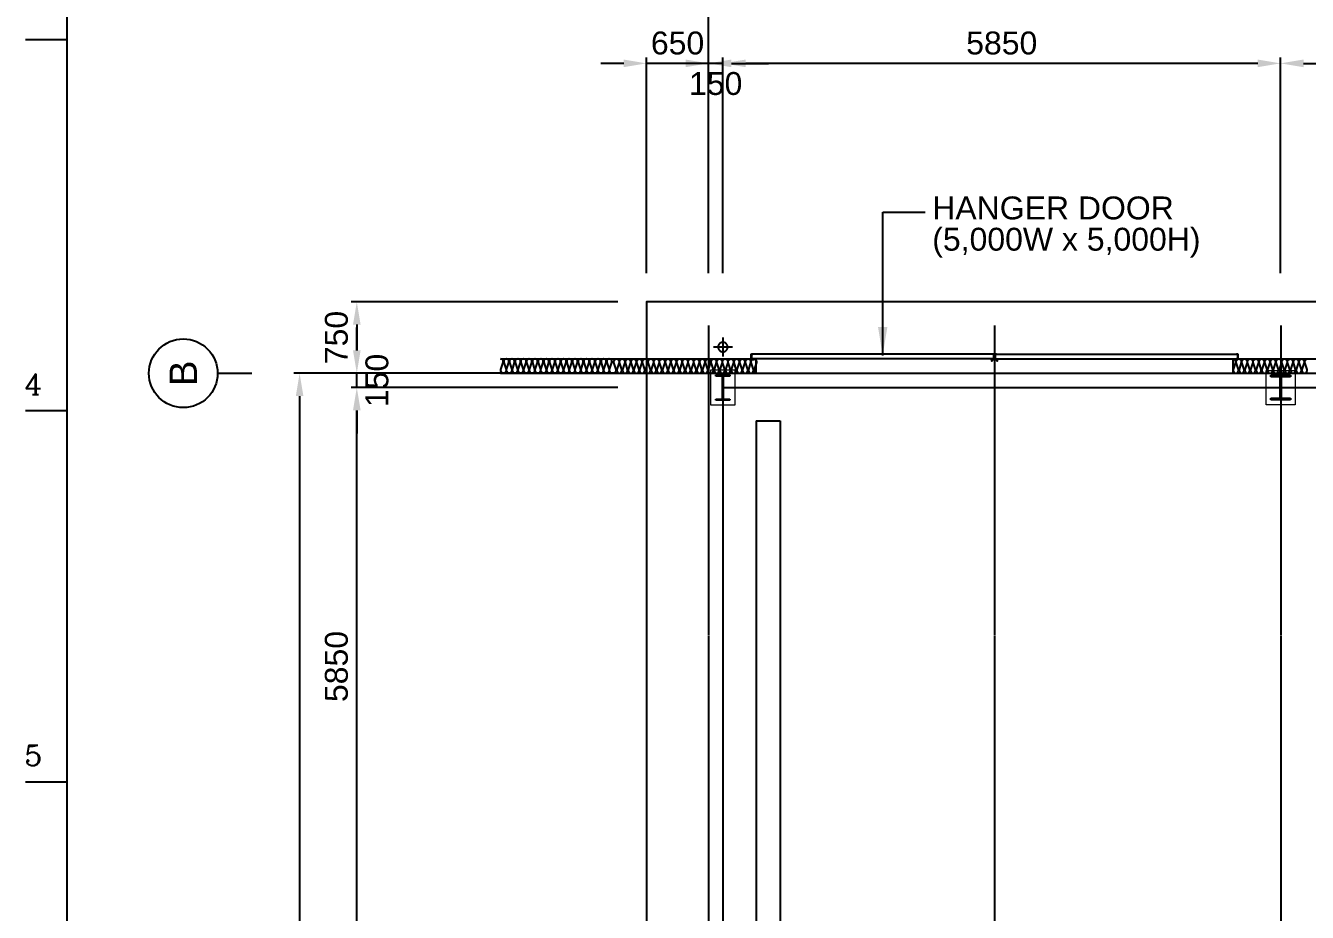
# Model space of a CAD drawing. Header units: millimetres. Extents: x 66027 to 360317, y -114806 to -64032.
# Drawn here: x 67088 to 80530, y -85920 to -76621 of the extents above; entities that cross this region are included whole.
import ezdxf
from ezdxf.enums import TextEntityAlignment as Align

# ---------------------------------------------------------------- set-up
doc = ezdxf.new("R2010")
doc.units = ezdxf.units.MM
doc.header["$LTSCALE"] = 140
doc.linetypes.add('CENTER', pattern=[2, 1.25, -0.25, 0.25, -0.25])
doc.linetypes.add('HID', pattern=[2.3, 1.5, -0.8])
doc.layers.get('Defpoints').update_dxf_attribs({"color": 175})
for name, color, linetype in [('1', 7, 'Continuous'), ('1CEN', 20, 'CENTER'), ('AA-FFXM-SANI', 4, 'Continuous'), ('AA-WAXM-ASMB', 7, 'Continuous'), ('C_CEN', 1, 'CENTER'), ('C_CONC', 3, 'Continuous'), ('C_STEEL', 2, 'Continuous'), ('C_TEXT_01', 2, 'Continuous'), ('DIM', 1, 'Continuous'), ('DIM-SCALE', 7, 'Continuous'), ('HAT', 8, 'Continuous'), ('TAN-TIT', 30, 'Continuous'), ('TEXT', 3, 'Continuous'), ('Xref_Gypsum_ELEV2$0$AA-ELEV-PCN02', 2, 'Continuous'), ('Xref_PLAN_COALSHED_1F$0$AA-DWXM-DOOR', 7, 'Continuous')]:
    doc.layers.add(name, color=color, linetype=linetype)
doc.layers.add('Base Plate', color=2, linetype='Continuous', lineweight=0)
doc.styles.add('Arial', font='arial.ttf')
doc.styles.add('COM', font='COMPLEX', dxfattribs={"height": 5})
doc.styles.add('돋움', font='')
doc.styles.get('돋움').set_extended_font_data('Dotum')
doc.dimstyles.new('일반도면_0050', dxfattribs={"dimtxt": 200, "dimasz": 200, "dimexe": 50, "dimexo": 250, "dimgap": 75, "dimtad": 1, "dimdec": 0, "dimzin": 0, "dimdsep": 46, "dimtxsty": 'Arial', "dimcen": -250, "dimclrd": 7, "dimclre": 7, "dimclrt": 2, "dimadec": 0, "dimazin": 0, "dimtfac": 1, "dimtdec": 0, "dimtix": 1, "dimtmove": 2, "dimatfit": 3, "dimfxl": 1, "dimtolj": 1, "dimtzin": 0, "dimarcsym": 0})
doc.dimstyles.new('일반도면_0080', dxfattribs={"dimtxt": 240, "dimasz": 200, "dimexe": 80, "dimexo": 240, "dimgap": 80, "dimtad": 1, "dimdec": 0, "dimzin": 0, "dimdsep": 46, "dimtxsty": '돋움', "dimcen": -400, "dimclrd": 7, "dimclre": 7, "dimclrt": 2, "dimadec": 8, "dimazin": 0, "dimtfac": 1, "dimtdec": 4, "dimtix": 1, "dimtmove": 2, "dimatfit": 3, "dimfxl": 1, "dimtolj": 1, "dimtzin": 0, "dimarcsym": 0})

# ---------------------------------------------------------------- blocks, each defined once
blk = doc.blocks.new('BORDER')
at = {"layer": 'TAN-TIT'}
for p, q in [((4977, 164680), (4977, 3520)), ((4977, 125744), (3534, 125744)), ((4977, 112766), (3534, 112766)), ((4977, 99787), (3534, 99787))]:
    blk.add_line(p, q, dxfattribs=at)
at = {"layer": 'TAN-TIT', "style": 'COM'}
for s, p in [('4', (4111, 113342)), ('5', (4111, 100364))]:
    blk.add_text(s, height=721, dxfattribs=at).set_placement(p, align=Align.RIGHT)
blk = doc.blocks.new('cu')
at = {"layer": 'C_STEEL', "extrusion": (0, 0, -1)}
for p, q in [((-148, 267), (0, 267)), ((-148, 254), (-148, 267)), ((0, 254), (-148, 254)), ((-77.81, 254), (-70.19, 254)), ((-77.81, 13), (-77.81, 254)), ((-70.19, 254), (-70.19, 13)), ((0, 267), (0, 254)), ((5674, 262), (5878, 262)), ((5674, 246.3), (5674, 262)), ((5878, 246.3), (5674, 246.3)), ((5771.55, 246.3), (5780.45, 246.3)), ((5771.55, 20.7), (5771.55, 246.3)), ((5780.45, 246.3), (5780.45, 20.7)), ((5878, 262), (5878, 246.3)), ((-148, 13), (0, 13)), ((-148, 0), (-148, 13)), ((0, 0), (-148, 0)), ((-70.19, 13), (-77.81, 13)), ((0, 13), (0, 0)), ((5674, 20.7), (5878, 20.7)), ((5674, 5), (5674, 20.7)), ((5878, 5), (5674, 5)), ((5780.45, 20.7), (5771.55, 20.7)), ((5878, 20.7), (5878, 5))]:
    blk.add_line(p, q, dxfattribs=at)
blk = doc.blocks.new('c1')
at = {"layer": 'C_CEN', "color": 1, "ltscale": 0.1}
for q in [(-1250, 0), (19450, 14700)]:
    blk.add_line((-1250, 14700), q, dxfattribs=at)
at = {"layer": 'C_STEEL'}
blk.add_blockref('cu', (-1176, 14567), dxfattribs=at)
blk = doc.blocks.new('*D159')
at = {"layer": 'Defpoints', "color": 0}
for p in [(89250, -76417), (74250, -79517), (89250, -79517)]:
    blk.add_point(p, dxfattribs=at)
at = {"layer": 'DIM-SCALE', "color": 7, "lineweight": -2}
for p, q in [((74250, -79217), (74250, -76357)), ((74490, -76417), (89010, -76417)), ((89250, -79217), (89250, -76357))]:
    blk.add_line(p, q, dxfattribs=at)
at = {"layer": 'DIM-SCALE', "color": 7}
for points in [[(74490, -76377), (74490, -76457), (74250, -76417)], [(89010, -76377), (89010, -76457), (89250, -76417)]]:
    blk.add_solid(points, dxfattribs=at)
at = {"layer": 'DIM-SCALE', "color": 2, "insert": (81750, -76205), "char_height": 240, "attachment_point": 5, "style": 'Arial'}
blk.add_mtext('\\A1;15000', dxfattribs=at)
blk = doc.blocks.new('*D160')
at = {"layer": 'Defpoints', "color": 0}
for p in [(74400, -77017), (74400, -79517), (80250, -79517)]:
    blk.add_point(p, dxfattribs=at)
at = {"layer": 'DIM-SCALE', "color": 7, "lineweight": -2}
for p, q in [((74400, -79217), (74400, -76957)), ((80010, -77017), (74640, -77017)), ((80250, -79217), (80250, -76957))]:
    blk.add_line(p, q, dxfattribs=at)
at = {"layer": 'DIM-SCALE', "color": 7}
for points in [[(74640, -76977), (74640, -77057), (74400, -77017)], [(80010, -76977), (80010, -77057), (80250, -77017)]]:
    blk.add_solid(points, dxfattribs=at)
at = {"layer": 'DIM-SCALE', "color": 2, "insert": (77325, -76805), "char_height": 240, "attachment_point": 5, "style": 'Arial'}
blk.add_mtext('\\A1;5850', dxfattribs=at)
blk = doc.blocks.new('*D161')
at = {"layer": 'Defpoints', "color": 0}
for p in [(73600, -77017), (73600, -79517), (74250, -79517)]:
    blk.add_point(p, dxfattribs=at)
at = {"layer": 'DIM-SCALE', "color": 7, "lineweight": -2}
for p, q in [((73360, -77017), (73120, -77017)), ((73600, -79217), (73600, -76957)), ((74250, -77017), (73600, -77017)), ((74250, -79217), (74250, -76957)), ((74490, -77017), (74730, -77017))]:
    blk.add_line(p, q, dxfattribs=at)
at = {"layer": 'DIM-SCALE', "color": 7}
for points in [[(73360, -76977), (73360, -77057), (73600, -77017)], [(74490, -76977), (74490, -77057), (74250, -77017)]]:
    blk.add_solid(points, dxfattribs=at)
at = {"layer": 'DIM-SCALE', "color": 2, "insert": (73925, -76805), "char_height": 240, "attachment_point": 5, "style": 'Arial'}
blk.add_mtext('\\A1;650', dxfattribs=at)
blk = doc.blocks.new('*D164')
at = {"layer": 'Defpoints', "color": 0}
for p in [(83250, -77017), (80250, -79517), (83250, -79517)]:
    blk.add_point(p, dxfattribs=at)
at = {"layer": 'DIM-SCALE', "color": 7, "lineweight": -2}
for p, q in [((80250, -79217), (80250, -76957)), ((80490, -77017), (83010, -77017)), ((83250, -79217), (83250, -76957))]:
    blk.add_line(p, q, dxfattribs=at)
at = {"layer": 'DIM-SCALE', "color": 7}
for points in [[(80490, -76977), (80490, -77057), (80250, -77017)], [(83010, -76977), (83010, -77057), (83250, -77017)]]:
    blk.add_solid(points, dxfattribs=at)
at = {"layer": 'DIM-SCALE', "color": 2, "insert": (81750, -76804), "char_height": 240, "attachment_point": 5, "style": 'Arial'}
blk.add_mtext('\\A1;3000', dxfattribs=at)
blk = doc.blocks.new('*D168')
at = {"layer": 'Defpoints', "color": 0}
for p in [(70561, -80417), (73600, -80417), (73600, -86267)]:
    blk.add_point(p, dxfattribs=at)
at = {"layer": 'DIM-SCALE', "color": 7, "lineweight": -2}
for p, q in [((73300, -80417), (70501, -80417)), ((70561, -86027), (70561, -80657)), ((73300, -86267), (70501, -86267))]:
    blk.add_line(p, q, dxfattribs=at)
at = {"layer": 'DIM-SCALE', "color": 7}
for points in [[(70521, -80657), (70601, -80657), (70561, -80417)], [(70521, -86027), (70601, -86027), (70561, -86267)]]:
    blk.add_solid(points, dxfattribs=at)
at = {"layer": 'DIM-SCALE', "color": 2, "insert": (70348, -83342), "char_height": 240, "attachment_point": 5, "rotation": 90, "style": 'Arial'}
blk.add_mtext('\\A1;5850', dxfattribs=at)
blk = doc.blocks.new('*D171')
at = {"layer": 'Defpoints', "color": 0}
for p in [(73600, -80267), (69961, -95267), (73600, -95267)]:
    blk.add_point(p, dxfattribs=at)
at = {"layer": 'DIM-SCALE', "color": 7, "lineweight": -2}
for p, q in [((73300, -80267), (69901, -80267)), ((69961, -80507), (69961, -95027)), ((73300, -95267), (69901, -95267))]:
    blk.add_line(p, q, dxfattribs=at)
at = {"layer": 'DIM-SCALE', "color": 7}
for points in [[(69921, -80507), (70001, -80507), (69961, -80267)], [(69921, -95027), (70001, -95027), (69961, -95267)]]:
    blk.add_solid(points, dxfattribs=at)
at = {"layer": 'DIM-SCALE', "color": 2, "insert": (69748, -87767), "char_height": 240, "attachment_point": 5, "rotation": 90, "style": 'Arial'}
blk.add_mtext('\\A1;15000', dxfattribs=at)
blk = doc.blocks.new('*D175')
at = {"layer": 'Defpoints', "color": 0}
for p in [(73600, -79517), (70561, -80267), (73600, -80267)]:
    blk.add_point(p, dxfattribs=at)
at = {"layer": 'DIM-SCALE', "color": 7, "lineweight": -2}
for p, q in [((73300, -79517), (70501, -79517)), ((70561, -79757), (70561, -80027)), ((73300, -80267), (70501, -80267))]:
    blk.add_line(p, q, dxfattribs=at)
at = {"layer": 'DIM-SCALE', "color": 7}
for points in [[(70521, -79757), (70601, -79757), (70561, -79517)], [(70521, -80027), (70601, -80027), (70561, -80267)]]:
    blk.add_solid(points, dxfattribs=at)
at = {"layer": 'DIM-SCALE', "color": 2, "insert": (70348, -79892), "char_height": 240, "attachment_point": 5, "rotation": 90, "style": 'Arial'}
blk.add_mtext('\\A1;750', dxfattribs=at)
blk = doc.blocks.new('A$C0E6A5A96')
at = {"layer": 'AA-FFXM-SANI', "color": 2}
for p, q in [((100, 0), (100, 200)), ((0, 100), (200, 100))]:
    blk.add_line(p, q, dxfattribs=at)
at = {"layer": 'AA-FFXM-SANI', "color": 2, "linetype": 'HID', "ltscale": 2}
blk.add_circle((100, 100), 50, dxfattribs=at)
blk = doc.blocks.new('*D274')
at = {"layer": 'Defpoints', "color": 0}
for p in [(74250, -77017), (74250, -79517), (74400, -79517)]:
    blk.add_point(p, dxfattribs=at)
at = {"layer": 'DIM-SCALE', "color": 7, "lineweight": -2}
for p, q in [((74010, -77017), (73770, -77017)), ((74250, -79217), (74250, -76957)), ((74400, -77017), (74250, -77017)), ((74400, -79217), (74400, -76957)), ((74640, -77017), (74880, -77017))]:
    blk.add_line(p, q, dxfattribs=at)
at = {"layer": 'DIM-SCALE', "color": 7}
for points in [[(74010, -76977), (74010, -77057), (74250, -77017)], [(74640, -76977), (74640, -77057), (74400, -77017)]]:
    blk.add_solid(points, dxfattribs=at)
at = {"layer": 'DIM-SCALE', "color": 2, "char_height": 240, "attachment_point": 5, "style": 'Arial'}
for s, insert in [('\\A1;', (74325, -76807)), ('\\A1;150', (74325, -77230))]:
    blk.add_mtext(s, dxfattribs=dict(at, insert=insert))
blk = doc.blocks.new('*D366')
at = {"layer": 'Defpoints', "color": 0}
for p in [(70561, -80267), (73495, -80267), (73600, -80417)]:
    blk.add_point(p, dxfattribs=at)
at = {"layer": 'DIM-SCALE', "color": 7, "lineweight": -2}
for p, q in [((70561, -80027), (70561, -79787)), ((73195, -80267), (70501, -80267)), ((70561, -80417), (70561, -80267)), ((73300, -80417), (70501, -80417)), ((70561, -80657), (70561, -80897))]:
    blk.add_line(p, q, dxfattribs=at)
at = {"layer": 'DIM-SCALE', "color": 7}
for points in [[(70521, -80027), (70601, -80027), (70561, -80267)], [(70521, -80657), (70601, -80657), (70561, -80417)]]:
    blk.add_solid(points, dxfattribs=at)
at = {"layer": 'DIM-SCALE', "color": 2, "char_height": 240, "attachment_point": 5, "rotation": 90, "style": 'Arial'}
for s, insert in [('\\A1;150', (70773, -80342)), ('\\A1;', (70351, -80342))]:
    blk.add_mtext(s, dxfattribs=dict(at, insert=insert))
blk = doc.blocks.new('A$C9d302cdc')
at = {"color": 8}
blk.add_line((-5181, -175), (19362, -175), dxfattribs=at)
at = {"layer": 'AA-WAXM-ASMB'}
for p, q in [((-5181, -25), (-2500, -25)), ((-2500, -175), (-2500, -25)), ((2500, -25), (3798, -25)), ((2500, -25), (2500, -175)), ((2500, -175), (4129, -175))]:
    blk.add_line(p, q, dxfattribs=at)
at = {"layer": 'HAT'}
for p, q in [((-5164, -31), (-5181, -25)), ((-5178, -137), (-5154, -62)), ((-5154, -46), (-5164, -31)), ((-5154, -62), (-5154, -46)), ((-5137, -31), (-5148, -46)), ((-5148, -46), (-5148, -62)), ((-5148, -62), (-5124, -137)), ((-5121, -25), (-5137, -31)), ((-5104, -31), (-5121, -25)), ((-5118, -137), (-5094, -62)), ((-5094, -46), (-5104, -31)), ((-5094, -62), (-5094, -46)), ((-5077, -31), (-5088, -46)), ((-5088, -46), (-5088, -62)), ((-5088, -62), (-5064, -137)), ((-5061, -25), (-5077, -31)), ((-5044, -31), (-5061, -25)), ((-5058, -137), (-5034, -62)), ((-5034, -46), (-5044, -31)), ((-5034, -62), (-5034, -46)), ((-5017, -31), (-5028, -46)), ((-5028, -46), (-5028, -62)), ((-5028, -62), (-5004, -137)), ((-5001, -25), (-5017, -31)), ((-4984, -31), (-5001, -25)), ((-4998, -137), (-4974, -62)), ((-4974, -46), (-4984, -31)), ((-4974, -62), (-4974, -46)), ((-4957, -31), (-4968, -46)), ((-4968, -46), (-4968, -62)), ((-4968, -62), (-4944, -137)), ((-4941, -25), (-4957, -31)), ((-4924, -31), (-4941, -25)), ((-4938, -137), (-4914, -62)), ((-4914, -46), (-4924, -31)), ((-4914, -62), (-4914, -46)), ((-4897, -31), (-4908, -46)), ((-4908, -46), (-4908, -62)), ((-4908, -62), (-4884, -137)), ((-4881, -25), (-4897, -31)), ((-4864, -31), (-4881, -25)), ((-4878, -137), (-4854, -62)), ((-4854, -46), (-4864, -31)), ((-4854, -62), (-4854, -46)), ((-4837, -31), (-4848, -46)), ((-4848, -46), (-4848, -62)), ((-4848, -62), (-4824, -137)), ((-4821, -25), (-4837, -31)), ((-4804, -31), (-4821, -25)), ((-4818, -137), (-4794, -62)), ((-4794, -46), (-4804, -31)), ((-4794, -62), (-4794, -46)), ((-4777, -31), (-4788, -46)), ((-4788, -46), (-4788, -62)), ((-4788, -62), (-4764, -137)), ((-4761, -25), (-4777, -31)), ((-4744, -31), (-4761, -25)), ((-4758, -137), (-4734, -62)), ((-4734, -46), (-4744, -31)), ((-4734, -62), (-4734, -46)), ((-4717, -31), (-4728, -46)), ((-4728, -46), (-4728, -62)), ((-4728, -62), (-4704, -137)), ((-4701, -25), (-4717, -31)), ((-4684, -31), (-4701, -25)), ((-4698, -137), (-4674, -62)), ((-4674, -46), (-4684, -31)), ((-4674, -62), (-4674, -46)), ((-4657, -31), (-4668, -46)), ((-4668, -46), (-4668, -62)), ((-4668, -62), (-4644, -137)), ((-4641, -25), (-4657, -31)), ((-4624, -31), (-4641, -25)), ((-4638, -137), (-4614, -62)), ((-4614, -46), (-4624, -31)), ((-4614, -62), (-4614, -46)), ((-4597, -31), (-4608, -46)), ((-4608, -46), (-4608, -62)), ((-4608, -62), (-4584, -137)), ((-4581, -25), (-4597, -31)), ((-4564, -31), (-4581, -25)), ((-4578, -137), (-4554, -62)), ((-4554, -46), (-4564, -31)), ((-4554, -62), (-4554, -46)), ((-4537, -31), (-4548, -46)), ((-4548, -46), (-4548, -62)), ((-4548, -62), (-4524, -137)), ((-4521, -25), (-4537, -31)), ((-4504, -31), (-4521, -25)), ((-4518, -137), (-4494, -62)), ((-4494, -46), (-4504, -31)), ((-4494, -62), (-4494, -46)), ((-4477, -31), (-4488, -46)), ((-4488, -46), (-4488, -62)), ((-4488, -62), (-4464, -137)), ((-4461, -25), (-4477, -31)), ((-4444, -31), (-4461, -25)), ((-4458, -137), (-4434, -62)), ((-4434, -46), (-4444, -31)), ((-4434, -62), (-4434, -46)), ((-4417, -31), (-4428, -46)), ((-4428, -46), (-4428, -62)), ((-4428, -62), (-4404, -137)), ((-4401, -25), (-4417, -31)), ((-4384, -31), (-4401, -25)), ((-4398, -137), (-4374, -62)), ((-4374, -46), (-4384, -31)), ((-4374, -62), (-4374, -46)), ((-4357, -31), (-4368, -46)), ((-4368, -46), (-4368, -62)), ((-4368, -62), (-4344, -137)), ((-4341, -25), (-4357, -31)), ((-4324, -31), (-4341, -25)), ((-4338, -137), (-4314, -62)), ((-4314, -46), (-4324, -31)), ((-4314, -62), (-4314, -46)), ((-4297, -31), (-4308, -46)), ((-4308, -46), (-4308, -62)), ((-4308, -62), (-4284, -137)), ((-4281, -25), (-4297, -31)), ((-4264, -31), (-4281, -25)), ((-4278, -137), (-4254, -62)), ((-4254, -46), (-4264, -31)), ((-4254, -62), (-4254, -46)), ((-4237, -31), (-4248, -46)), ((-4248, -46), (-4248, -62)), ((-4248, -62), (-4224, -137)), ((-4221, -25), (-4237, -31)), ((-4204, -31), (-4221, -25)), ((-4218, -137), (-4194, -62)), ((-4194, -46), (-4204, -31)), ((-4194, -62), (-4194, -46)), ((-4177, -31), (-4188, -46)), ((-4188, -46), (-4188, -62)), ((-4188, -62), (-4164, -137)), ((-4161, -25), (-4177, -31)), ((-4144, -31), (-4161, -25)), ((-4158, -137), (-4134, -62)), ((-4134, -46), (-4144, -31)), ((-4134, -62), (-4134, -46)), ((-4117, -31), (-4128, -46)), ((-4128, -46), (-4128, -62)), ((-4128, -62), (-4104, -137)), ((-4101, -25), (-4117, -31)), ((-4084, -31), (-4101, -25)), ((-4098, -137), (-4074, -62)), ((-4074, -46), (-4084, -31)), ((-4074, -62), (-4074, -46)), ((-4057, -31), (-4068, -46)), ((-4068, -46), (-4068, -62)), ((-4068, -62), (-4044, -137)), ((-4041, -25), (-4057, -31)), ((-4024, -31), (-4041, -25)), ((-4038, -137), (-4014, -62)), ((-4014, -46), (-4024, -31)), ((-4014, -62), (-4014, -46)), ((-3993, -46), (-3982, -31)), ((-3993, -62), (-3993, -46)), ((-3969, -137), (-3993, -62)), ((-3982, -31), (-3966, -25)), ((-3966, -25), (-3949, -31)), ((-3939, -62), (-3963, -137)), ((-3949, -31), (-3939, -46)), ((-3939, -46), (-3939, -62)), ((-3933, -46), (-3922, -31)), ((-3933, -62), (-3933, -46)), ((-3909, -137), (-3933, -62)), ((-3922, -31), (-3906, -25)), ((-3906, -25), (-3889, -31)), ((-3879, -62), (-3903, -137)), ((-3889, -31), (-3879, -46)), ((-3879, -46), (-3879, -62)), ((-3873, -46), (-3862, -31)), ((-3873, -62), (-3873, -46)), ((-3849, -137), (-3873, -62)), ((-3862, -31), (-3846, -25)), ((-3846, -25), (-3829, -31)), ((-3819, -62), (-3843, -137)), ((-3829, -31), (-3819, -46)), ((-3819, -46), (-3819, -62)), ((-3813, -46), (-3802, -31)), ((-3813, -62), (-3813, -46)), ((-3789, -137), (-3813, -62)), ((-3802, -31), (-3786, -25)), ((-3786, -25), (-3769, -31)), ((-3759, -62), (-3783, -137)), ((-3769, -31), (-3759, -46)), ((-3759, -46), (-3759, -62)), ((-3753, -46), (-3742, -31)), ((-3753, -62), (-3753, -46)), ((-3729, -137), (-3753, -62)), ((-3742, -31), (-3726, -25)), ((-3726, -25), (-3709, -31)), ((-3699, -62), (-3723, -137)), ((-3709, -31), (-3699, -46)), ((-3699, -46), (-3699, -62)), ((-3693, -46), (-3682, -31)), ((-3693, -62), (-3693, -46)), ((-3669, -137), (-3693, -62)), ((-3682, -31), (-3666, -25)), ((-3666, -25), (-3649, -31)), ((-3639, -62), (-3663, -137)), ((-3649, -31), (-3639, -46)), ((-3639, -46), (-3639, -62)), ((-3633, -46), (-3622, -31)), ((-3633, -62), (-3633, -46)), ((-3609, -137), (-3633, -62)), ((-3622, -31), (-3606, -25)), ((-3606, -25), (-3589, -31)), ((-3579, -62), (-3603, -137)), ((-3589, -31), (-3579, -46)), ((-3579, -46), (-3579, -62)), ((-3573, -46), (-3562, -31)), ((-3573, -62), (-3573, -46)), ((-3549, -137), (-3573, -62)), ((-3562, -31), (-3546, -25)), ((-3546, -25), (-3529, -31)), ((-3519, -62), (-3543, -137)), ((-3529, -31), (-3519, -46)), ((-3519, -46), (-3519, -62)), ((-3513, -46), (-3502, -31)), ((-3513, -62), (-3513, -46)), ((-3489, -137), (-3513, -62)), ((-3502, -31), (-3486, -25)), ((-3486, -25), (-3469, -31)), ((-3459, -62), (-3483, -137)), ((-3469, -31), (-3459, -46)), ((-3459, -46), (-3459, -62)), ((-3453, -46), (-3442, -31)), ((-3453, -62), (-3453, -46)), ((-3429, -137), (-3453, -62)), ((-3442, -31), (-3426, -25)), ((-3426, -25), (-3409, -31)), ((-3399, -62), (-3423, -137)), ((-3409, -31), (-3399, -46)), ((-3399, -46), (-3399, -62)), ((-3393, -46), (-3382, -31)), ((-3393, -62), (-3393, -46)), ((-3369, -137), (-3393, -62)), ((-3382, -31), (-3366, -25)), ((2500, -25), (2517, -31)), ((2527, -62), (2503, -137)), ((2517, -31), (2527, -46)), ((2527, -46), (2527, -62)), ((2533, -46), (2544, -31)), ((2533, -62), (2533, -46)), ((2557, -137), (2533, -62)), ((2544, -31), (2560, -25)), ((2560, -25), (2577, -31)), ((2587, -62), (2563, -137)), ((2577, -31), (2587, -46)), ((2587, -46), (2587, -62)), ((2593, -46), (2604, -31)), ((2593, -62), (2593, -46)), ((2617, -137), (2593, -62)), ((2604, -31), (2620, -25)), ((2620, -25), (2637, -31)), ((2647, -62), (2623, -137)), ((2637, -31), (2647, -46)), ((2647, -46), (2647, -62)), ((2653, -46), (2664, -31)), ((2653, -62), (2653, -46)), ((2677, -137), (2653, -62)), ((2664, -31), (2680, -25)), ((2680, -25), (2697, -31)), ((2707, -62), (2683, -137)), ((2697, -31), (2707, -46)), ((2707, -46), (2707, -62)), ((2713, -46), (2724, -31)), ((2713, -62), (2713, -46)), ((2737, -137), (2713, -62)), ((2724, -31), (2740, -25)), ((2740, -25), (2757, -31)), ((2767, -62), (2743, -137)), ((2757, -31), (2767, -46)), ((2767, -46), (2767, -62)), ((2773, -46), (2784, -31)), ((2773, -62), (2773, -46)), ((2797, -137), (2773, -62)), ((2784, -31), (2800, -25)), ((2800, -25), (2817, -31)), ((2827, -62), (2803, -137)), ((2817, -31), (2827, -46)), ((2827, -46), (2827, -62)), ((2833, -46), (2844, -31)), ((2833, -62), (2833, -46)), ((2857, -137), (2833, -62)), ((2844, -31), (2860, -25)), ((2860, -25), (2877, -31)), ((2887, -62), (2863, -137)), ((2877, -31), (2887, -46)), ((2887, -46), (2887, -62)), ((2893, -46), (2904, -31)), ((2893, -62), (2893, -46)), ((2917, -137), (2893, -62)), ((2904, -31), (2920, -25)), ((2920, -25), (2937, -31)), ((2947, -62), (2923, -137)), ((2937, -31), (2947, -46)), ((2947, -46), (2947, -62)), ((2953, -46), (2964, -31)), ((2953, -62), (2953, -46)), ((2977, -137), (2953, -62)), ((2964, -31), (2980, -25)), ((2980, -25), (2997, -31)), ((3007, -62), (2983, -137)), ((2997, -31), (3007, -46)), ((3007, -46), (3007, -62)), ((3013, -46), (3024, -31)), ((3013, -62), (3013, -46)), ((3037, -137), (3013, -62)), ((3024, -31), (3040, -25)), ((3040, -25), (3057, -31)), ((3067, -62), (3043, -137)), ((3057, -31), (3067, -46)), ((3067, -46), (3067, -62)), ((3073, -46), (3084, -31)), ((3073, -62), (3073, -46)), ((3097, -137), (3073, -62)), ((3084, -31), (3100, -25)), ((3100, -25), (3117, -31)), ((3127, -62), (3103, -137)), ((3117, -31), (3127, -46)), ((3127, -46), (3127, -62)), ((3133, -46), (3144, -31)), ((3133, -62), (3133, -46)), ((3157, -137), (3133, -62)), ((3144, -31), (3160, -25)), ((3160, -25), (3177, -31)), ((3187, -62), (3163, -137)), ((3177, -31), (3187, -46)), ((3187, -46), (3187, -62)), ((3193, -46), (3204, -31)), ((3193, -62), (3193, -46)), ((3217, -137), (3193, -62)), ((3204, -31), (3220, -25)), ((3220, -25), (3237, -31)), ((3247, -62), (3223, -137)), ((3237, -31), (3247, -46)), ((3247, -46), (3247, -62)), ((3253, -46), (3264, -31)), ((3253, -62), (3253, -46)), ((3277, -137), (3253, -62)), ((3264, -31), (3280, -25)), ((-5178, -154), (-5178, -137)), ((-5167, -169), (-5178, -154)), ((-5151, -175), (-5167, -169)), ((-5134, -169), (-5151, -175)), ((-5124, -154), (-5134, -169)), ((-5124, -137), (-5124, -154)), ((-5118, -154), (-5118, -137)), ((-5107, -169), (-5118, -154)), ((-5091, -175), (-5107, -169)), ((-5074, -169), (-5091, -175)), ((-5064, -154), (-5074, -169)), ((-5064, -137), (-5064, -154)), ((-5058, -154), (-5058, -137)), ((-5047, -169), (-5058, -154)), ((-5031, -175), (-5047, -169)), ((-5014, -169), (-5031, -175)), ((-5004, -154), (-5014, -169)), ((-5004, -137), (-5004, -154)), ((-4998, -154), (-4998, -137)), ((-4987, -169), (-4998, -154)), ((-4971, -175), (-4987, -169)), ((-4954, -169), (-4971, -175)), ((-4944, -154), (-4954, -169)), ((-4944, -137), (-4944, -154)), ((-4938, -154), (-4938, -137)), ((-4927, -169), (-4938, -154)), ((-4911, -175), (-4927, -169)), ((-4894, -169), (-4911, -175)), ((-4884, -154), (-4894, -169)), ((-4884, -137), (-4884, -154)), ((-4878, -154), (-4878, -137)), ((-4867, -169), (-4878, -154)), ((-4851, -175), (-4867, -169)), ((-4834, -169), (-4851, -175)), ((-4824, -154), (-4834, -169)), ((-4824, -137), (-4824, -154)), ((-4818, -154), (-4818, -137)), ((-4807, -169), (-4818, -154)), ((-4791, -175), (-4807, -169)), ((-4774, -169), (-4791, -175)), ((-4764, -154), (-4774, -169)), ((-4764, -137), (-4764, -154)), ((-4758, -154), (-4758, -137)), ((-4747, -169), (-4758, -154)), ((-4731, -175), (-4747, -169)), ((-4714, -169), (-4731, -175)), ((-4704, -154), (-4714, -169)), ((-4704, -137), (-4704, -154)), ((-4698, -154), (-4698, -137)), ((-4687, -169), (-4698, -154)), ((-4671, -175), (-4687, -169)), ((-4654, -169), (-4671, -175)), ((-4644, -154), (-4654, -169)), ((-4644, -137), (-4644, -154)), ((-4638, -154), (-4638, -137)), ((-4627, -169), (-4638, -154)), ((-4611, -175), (-4627, -169)), ((-4594, -169), (-4611, -175)), ((-4584, -154), (-4594, -169)), ((-4584, -137), (-4584, -154)), ((-4578, -154), (-4578, -137)), ((-4567, -169), (-4578, -154)), ((-4551, -175), (-4567, -169)), ((-4534, -169), (-4551, -175)), ((-4524, -154), (-4534, -169)), ((-4524, -137), (-4524, -154)), ((-4518, -154), (-4518, -137)), ((-4507, -169), (-4518, -154)), ((-4491, -175), (-4507, -169)), ((-4474, -169), (-4491, -175)), ((-4464, -154), (-4474, -169)), ((-4464, -137), (-4464, -154)), ((-4458, -154), (-4458, -137)), ((-4447, -169), (-4458, -154)), ((-4431, -175), (-4447, -169)), ((-4414, -169), (-4431, -175)), ((-4404, -154), (-4414, -169)), ((-4404, -137), (-4404, -154)), ((-4398, -154), (-4398, -137)), ((-4387, -169), (-4398, -154)), ((-4371, -175), (-4387, -169)), ((-4354, -169), (-4371, -175)), ((-4344, -154), (-4354, -169)), ((-4344, -137), (-4344, -154)), ((-4338, -154), (-4338, -137)), ((-4327, -169), (-4338, -154)), ((-4311, -175), (-4327, -169)), ((-4294, -169), (-4311, -175)), ((-4284, -154), (-4294, -169)), ((-4284, -137), (-4284, -154)), ((-4278, -154), (-4278, -137)), ((-4267, -169), (-4278, -154)), ((-4251, -175), (-4267, -169)), ((-4234, -169), (-4251, -175)), ((-4224, -154), (-4234, -169)), ((-4224, -137), (-4224, -154)), ((-4218, -154), (-4218, -137)), ((-4207, -169), (-4218, -154)), ((-4191, -175), (-4207, -169)), ((-4174, -169), (-4191, -175)), ((-4164, -154), (-4174, -169)), ((-4164, -137), (-4164, -154)), ((-4158, -154), (-4158, -137)), ((-4147, -169), (-4158, -154)), ((-4131, -175), (-4147, -169)), ((-4114, -169), (-4131, -175)), ((-4104, -154), (-4114, -169)), ((-4104, -137), (-4104, -154)), ((-4098, -154), (-4098, -137)), ((-4087, -169), (-4098, -154)), ((-4071, -175), (-4087, -169)), ((-4054, -169), (-4071, -175)), ((-4044, -154), (-4054, -169)), ((-4044, -137), (-4044, -154)), ((-4038, -154), (-4038, -137)), ((-4027, -169), (-4038, -154)), ((-4011, -175), (-4027, -169)), ((-3996, -175), (-3979, -169)), ((-3979, -169), (-3969, -154)), ((-3969, -154), (-3969, -137)), ((-3963, -137), (-3963, -154)), ((-3963, -154), (-3952, -169)), ((-3952, -169), (-3936, -175)), ((-3936, -175), (-3919, -169)), ((-3919, -169), (-3909, -154)), ((-3909, -154), (-3909, -137)), ((-3903, -137), (-3903, -154)), ((-3903, -154), (-3892, -169)), ((-3892, -169), (-3876, -175)), ((-3876, -175), (-3859, -169)), ((-3859, -169), (-3849, -154)), ((-3849, -154), (-3849, -137)), ((-3843, -137), (-3843, -154)), ((-3843, -154), (-3832, -169)), ((-3832, -169), (-3816, -175)), ((-3816, -175), (-3799, -169)), ((-3799, -169), (-3789, -154)), ((-3789, -154), (-3789, -137)), ((-3783, -137), (-3783, -154)), ((-3783, -154), (-3772, -169)), ((-3772, -169), (-3756, -175)), ((-3756, -175), (-3739, -169)), ((-3739, -169), (-3729, -154)), ((-3729, -154), (-3729, -137)), ((-3723, -137), (-3723, -154)), ((-3723, -154), (-3712, -169)), ((-3712, -169), (-3696, -175)), ((-3696, -175), (-3679, -169)), ((-3679, -169), (-3669, -154)), ((-3669, -154), (-3669, -137)), ((-3663, -137), (-3663, -154)), ((-3663, -154), (-3652, -169)), ((-3652, -169), (-3636, -175)), ((-3636, -175), (-3619, -169)), ((-3619, -169), (-3609, -154)), ((-3609, -154), (-3609, -137)), ((-3603, -137), (-3603, -154)), ((-3603, -154), (-3592, -169)), ((-3592, -169), (-3576, -175)), ((-3576, -175), (-3559, -169)), ((-3559, -169), (-3549, -154)), ((-3549, -154), (-3549, -137)), ((-3543, -137), (-3543, -154)), ((-3543, -154), (-3532, -169)), ((-3532, -169), (-3516, -175)), ((-3516, -175), (-3499, -169)), ((-3499, -169), (-3489, -154)), ((-3489, -154), (-3489, -137)), ((-3483, -137), (-3483, -154)), ((-3483, -154), (-3472, -169)), ((-3472, -169), (-3456, -175)), ((-3456, -175), (-3439, -169)), ((-3439, -169), (-3429, -154)), ((-3429, -154), (-3429, -137)), ((-3423, -137), (-3423, -154)), ((-3423, -154), (-3412, -169)), ((-3412, -169), (-3396, -175)), ((-3396, -175), (-3379, -169)), ((-3379, -169), (-3369, -154)), ((-3369, -154), (-3369, -137)), ((2503, -137), (2503, -154)), ((2503, -154), (2514, -169)), ((2514, -169), (2530, -175)), ((2530, -175), (2547, -169)), ((2547, -169), (2557, -154)), ((2557, -154), (2557, -137)), ((2563, -137), (2563, -154)), ((2563, -154), (2574, -169)), ((2574, -169), (2590, -175)), ((2590, -175), (2607, -169)), ((2607, -169), (2617, -154)), ((2617, -154), (2617, -137)), ((2623, -137), (2623, -154)), ((2623, -154), (2634, -169)), ((2634, -169), (2650, -175)), ((2650, -175), (2667, -169)), ((2667, -169), (2677, -154)), ((2677, -154), (2677, -137)), ((2683, -137), (2683, -154)), ((2683, -154), (2694, -169)), ((2694, -169), (2710, -175)), ((2710, -175), (2727, -169)), ((2727, -169), (2737, -154)), ((2737, -154), (2737, -137)), ((2743, -137), (2743, -154)), ((2743, -154), (2754, -169)), ((2754, -169), (2770, -175)), ((2770, -175), (2787, -169)), ((2787, -169), (2797, -154)), ((2797, -154), (2797, -137)), ((2803, -137), (2803, -154)), ((2803, -154), (2814, -169)), ((2814, -169), (2830, -175)), ((2830, -175), (2847, -169)), ((2847, -169), (2857, -154)), ((2857, -154), (2857, -137)), ((2863, -137), (2863, -154)), ((2863, -154), (2874, -169)), ((2874, -169), (2890, -175)), ((2890, -175), (2907, -169)), ((2907, -169), (2917, -154)), ((2917, -154), (2917, -137)), ((2923, -137), (2923, -154)), ((2923, -154), (2934, -169)), ((2934, -169), (2950, -175)), ((2950, -175), (2967, -169)), ((2967, -169), (2977, -154)), ((2977, -154), (2977, -137)), ((2983, -137), (2983, -154)), ((2983, -154), (2994, -169)), ((2994, -169), (3010, -175)), ((3010, -175), (3027, -169)), ((3027, -169), (3037, -154)), ((3037, -154), (3037, -137)), ((3043, -137), (3043, -154)), ((3043, -154), (3054, -169)), ((3054, -169), (3070, -175)), ((3070, -175), (3087, -169)), ((3087, -169), (3097, -154)), ((3097, -154), (3097, -137)), ((3103, -137), (3103, -154)), ((3103, -154), (3114, -169)), ((3114, -169), (3130, -175)), ((3130, -175), (3147, -169)), ((3147, -169), (3157, -154)), ((3157, -154), (3157, -137)), ((3163, -137), (3163, -154)), ((3163, -154), (3174, -169)), ((3174, -169), (3190, -175)), ((3190, -175), (3207, -169)), ((3207, -169), (3217, -154)), ((3217, -154), (3217, -137)), ((3223, -137), (3223, -154)), ((3223, -154), (3234, -169)), ((3234, -169), (3250, -175)), ((3250, -175), (3267, -169)), ((3267, -169), (3277, -154)), ((3277, -154), (3277, -137))]:
    blk.add_line(p, q, dxfattribs=at)
blk.add_lwpolyline([(-3366, -25), (-3349, -31), (-3339, -46), (-3339, -62), (-3363, -137), (-3363, -154), (-3352, -169), (-3336, -175), (-3319, -169), (-3309, -154), (-3309, -137), (-3333, -62), (-3333, -46), (-3322, -31), (-3306, -25), (-3289, -31), (-3279, -46), (-3279, -62), (-3303, -137), (-3303, -154), (-3292, -169), (-3276, -175), (-3259, -169), (-3249, -154), (-3249, -137), (-3273, -62), (-3273, -46), (-3262, -31), (-3246, -25), (-3229, -31), (-3219, -46), (-3219, -62), (-3243, -137), (-3243, -154), (-3232, -169), (-3216, -175), (-3199, -169), (-3189, -154), (-3189, -137), (-3213, -62), (-3213, -46), (-3202, -31), (-3186, -25), (-3169, -31), (-3159, -46), (-3159, -62), (-3183, -137), (-3183, -154), (-3172, -169), (-3156, -175), (-3139, -169), (-3129, -154), (-3129, -137), (-3153, -62), (-3153, -46), (-3142, -31), (-3126, -25), (-3109, -31), (-3099, -46), (-3099, -62), (-3123, -137), (-3123, -154), (-3112, -169), (-3096, -175), (-3079, -169), (-3069, -154), (-3069, -137), (-3093, -62), (-3093, -46), (-3082, -31), (-3066, -25), (-3049, -31), (-3039, -46), (-3039, -62), (-3063, -137), (-3063, -154), (-3052, -169), (-3036, -175), (-3019, -169), (-3009, -154), (-3009, -137), (-3033, -62), (-3033, -46), (-3022, -31), (-3006, -25), (-2989, -31), (-2979, -46), (-2979, -62), (-3003, -137), (-3003, -154), (-2992, -169), (-2976, -175), (-2959, -169), (-2949, -154), (-2949, -137), (-2973, -62), (-2973, -46), (-2962, -31), (-2946, -25), (-2929, -31), (-2919, -46), (-2919, -62), (-2943, -137), (-2943, -154), (-2932, -169), (-2916, -175), (-2899, -169), (-2889, -154), (-2889, -137), (-2913, -62), (-2913, -46), (-2902, -31), (-2886, -25), (-2869, -31), (-2859, -46), (-2859, -62), (-2883, -137), (-2883, -154), (-2872, -169), (-2856, -175), (-2839, -169), (-2829, -154), (-2829, -137), (-2853, -62), (-2853, -46), (-2842, -31), (-2826, -25), (-2809, -31), (-2799, -46), (-2799, -62), (-2823, -137), (-2823, -154), (-2812, -169), (-2796, -175), (-2779, -169), (-2769, -154), (-2769, -137), (-2793, -62), (-2793, -46), (-2782, -31), (-2766, -25), (-2749, -31), (-2739, -46), (-2739, -62), (-2763, -137), (-2763, -154), (-2752, -169), (-2736, -175), (-2719, -169), (-2709, -154), (-2709, -137), (-2733, -62), (-2733, -46), (-2722, -31), (-2706, -25), (-2689, -31), (-2679, -46), (-2679, -62), (-2703, -137), (-2703, -154), (-2692, -169), (-2676, -175), (-2659, -169), (-2649, -154), (-2649, -137), (-2673, -62), (-2673, -46), (-2662, -31), (-2646, -25), (-2629, -31), (-2619, -46), (-2619, -62), (-2643, -137), (-2643, -154), (-2632, -169), (-2616, -175), (-2599, -169), (-2589, -154), (-2589, -137), (-2613, -62), (-2613, -46), (-2602, -31), (-2586, -25), (-2569, -31), (-2559, -46), (-2559, -62), (-2583, -137), (-2583, -154), (-2572, -169), (-2556, -175), (-2539, -169), (-2529, -154), (-2529, -137), (-2553, -62), (-2553, -46), (-2542, -31), (-2526, -25), (-2509, -31), (-2499, -46), (-2499, -62), (-2523, -137), (-2523, -154), (-2512, -169), (-2500, -173)], dxfattribs=at)
at = {"layer": 'Xref_Gypsum_ELEV2$0$AA-ELEV-PCN02'}
blk.add_line((-7, 0), (7, 0), dxfattribs=at)
at = {"layer": 'Xref_PLAN_COALSHED_1F$0$AA-DWXM-DOOR', "color": 4}
for p, q in [((-7, 25), (-2550, 25)), ((-2550, -25), (-2550, 25)), ((-7, 24), (-2550, 24)), ((-7, -25), (-7, 25)), ((7, 25), (2550, 25)), ((7, -25), (7, 25)), ((7, 24), (2550, 24)), ((2550, -25), (2550, 25)), ((-7, -24), (-2550, -24)), ((-7, -25), (-2550, -25)), ((7, -24), (2550, -24)), ((7, -25), (2550, -25))]:
    blk.add_line(p, q, dxfattribs=at)
at = {"layer": 'Xref_PLAN_COALSHED_1F$0$AA-DWXM-DOOR', "color": 8}
for points in [[(-2552, -20), (-2552, -20), (-2552, -17), (-2552, -17), (-2552, -9), (-2552, -9), (-2552, -6), (-2552, -6), (-2552, 2), (-2552, 2), (-2552, 6), (-2552, 6), (-2552, 14), (-2552, 14), (-2552, 17), (-2552, 17), (-2552, 26, -0.414214), (-2552, 26), (-2543, 26), (-2542, 26), (-2542, 26), (-2537, 26, -1), (-2537, 25), (-2550, 25, 0.414214), (-2550, 25), (-2550, 22), (-2551, 22), (-2551, 18), (-2550, 18), (-2550, 12), (-2551, 12), (-2551, 7), (-2550, 7), (-2550, 1), (-2551, 1), (-2551, -4), (-2550, -4), (-2550, -10), (-2551, -10), (-2551, -16), (-2550, -16), (-2550, -22), (-2551, -22), (-2551, -25), (-2550, -25), (-2550, -28, 0.414214), (-2549, -30), (-2543, -30), (-2543, -25), (-2542, -25), (-2540, -26), (-2540, -27), (-2542, -26), (-2542, -30), (-2538, -30), (-2538, -25), (-2537, -25), (-2523, -27), (-2523, -25), (-2522, -25), (-2522, -29, -0.414214), (-2524, -31), (-2528, -31), (-2528, -30), (-2524, -30, 0.414214), (-2523, -29), (-2523, -28), (-2537, -26), (-2537, -30), (-2532, -30), (-2532, -31), (-2539, -31), (-2540, -30), (-2540, -31), (-2550, -31, -0.414214), (-2552, -28)], [(-5, -20), (-6, -20), (-6, -17), (-5, -17), (-5, -9), (-6, -9), (-6, -6), (-5, -6), (-5, 2), (-6, 2), (-6, 6), (-5, 6), (-5, 14), (-6, 14), (-6, 17), (-5, 17), (-5, 26, 0.414214), (-6, 26), (-15, 26), (-15, 26), (-15, 26), (-20, 26, 1), (-20, 25), (-7, 25, -0.414214), (-7, 25), (-7, 22), (-6, 22), (-6, 18), (-7, 18), (-7, 12), (-6, 12), (-6, 7), (-7, 7), (-7, 1), (-6, 1), (-6, -4), (-7, -4), (-7, -10), (-6, -10), (-6, -16), (-7, -16), (-7, -22), (-6, -22), (-6, -25), (-7, -25), (-7, -28, -0.414214), (-9, -30), (-15, -30), (-15, -25), (-16, -25), (-18, -26), (-17, -27), (-16, -26), (-16, -30), (-20, -30), (-20, -25), (-21, -25), (-34, -27), (-34, -25), (-35, -25), (-35, -29, 0.414214), (-33, -31), (-29, -31), (-29, -30), (-33, -30, -0.414214), (-34, -29), (-34, -28), (-21, -26), (-21, -30), (-26, -30), (-26, -31), (-18, -31), (-18, -30), (-17, -31), (-8, -31, 0.414214), (-5, -28)], [(5, -20), (6, -20), (6, -17), (5, -17), (5, -9), (6, -9), (6, -6), (5, -6), (5, 2), (6, 2), (6, 6), (5, 6), (5, 14), (6, 14), (6, 17), (5, 17), (5, 26, -0.414214), (6, 26), (15, 26), (15, 26), (15, 26), (20, 26, -1), (20, 25), (7, 25, 0.414214), (7, 25), (7, 22), (6, 22), (6, 18), (7, 18), (7, 12), (6, 12), (6, 7), (7, 7), (7, 1), (6, 1), (6, -4), (7, -4), (7, -10), (6, -10), (6, -16), (7, -16), (7, -22), (6, -22), (6, -25), (7, -25), (7, -28, 0.414214), (9, -30), (15, -30), (15, -25), (16, -25), (18, -26), (17, -27), (16, -26), (16, -30), (20, -30), (20, -25), (21, -25), (34, -27), (34, -25), (35, -25), (35, -29, -0.414214), (33, -31), (29, -31), (29, -30), (33, -30, 0.414214), (34, -29), (34, -28), (21, -26), (21, -30), (26, -30), (26, -31), (18, -31), (18, -30), (17, -31), (8, -31, -0.414214), (5, -28)], [(2552, -20), (2551, -20), (2551, -17), (2552, -17), (2552, -9), (2551, -9), (2551, -6), (2552, -6), (2552, 2), (2551, 2), (2551, 6), (2552, 6), (2552, 14), (2551, 14), (2551, 17), (2552, 17), (2552, 26, 0.414214), (2551, 26), (2542, 26), (2542, 26), (2542, 26), (2537, 26, 1), (2537, 25), (2550, 25, -0.414214), (2550, 25), (2550, 22), (2551, 22), (2551, 18), (2550, 18), (2550, 12), (2551, 12), (2551, 7), (2550, 7), (2550, 1), (2551, 1), (2551, -4), (2550, -4), (2550, -10), (2551, -10), (2551, -16), (2550, -16), (2550, -22), (2551, -22), (2551, -25), (2550, -25), (2550, -28, -0.414214), (2548, -30), (2542, -30), (2542, -25), (2541, -25), (2539, -26), (2540, -27), (2541, -26), (2541, -30), (2537, -30), (2537, -25), (2536, -25), (2523, -27), (2523, -25), (2522, -25), (2522, -29, 0.414214), (2524, -31), (2528, -31), (2528, -30), (2524, -30, -0.414214), (2523, -29), (2523, -28), (2536, -26), (2536, -30), (2531, -30), (2531, -31), (2539, -31), (2539, -30), (2540, -31), (2549, -31, 0.414214), (2552, -28)]]:
    blk.add_lwpolyline(points, format="xyb", close=True, dxfattribs=at)
for points in [[(-22, -28), (-22, -30), (-26, -30), (-26, -34), (-27, -35), (-27, -40), (-28, -42), (-28, -47), (-28, -49), (-28, -30), (-33, -30), (-33, -28)], [(22, -28), (22, -30), (27, -30), (27, -34), (27, -35), (27, -40), (28, -42), (28, -47), (28, -49), (28, -30), (33, -30), (33, -28)]]:
    blk.add_lwpolyline(points, close=True, dxfattribs=at)
at = {"layer": 'AA-FFXM-SANI', "color": 2, "xscale": -1, "rotation": 90}
blk.add_blockref('A$C0E6A5A96', (-2750, 200), dxfattribs=at)
at = {"layer": 'C_TEXT_01', "style": 'Arial'}
for s, p in [('HANGER DOOR', (-654, 1439)), ('(5,000W x 5,000H)', (-654, 1111))]:
    blk.add_text(s, height=240, dxfattribs=at).set_placement(p)
at = {"layer": 'DIM-SCALE'}
blk.add_leader([(-1174, 12), (-1174, 1515), (-728, 1515)], dimstyle='일반도면_0080', override={"dimasz": 300, "dimlfac": 0.166667, "dimtxsty": 'Arial'}, dxfattribs=at)

msp = doc.modelspace()

# ---------------------------------------------------------------- linework, layer by layer
at = {"layer": 'Base Plate'}
for points in [[(74275.3, -80232.1), (74525.3, -80232.1), (74525.3, -80602.1), (74275.3, -80602.1)], [(80097.8, -80237.1), (80402.8, -80237.1), (80402.8, -80597.1), (80097.8, -80597.1)]]:
    msp.add_lwpolyline(points, close=True, dxfattribs=at)
at = {"layer": 'C_CEN', "color": 1, "ltscale": 0.1}
for p, q in [((74250.3, -79767.1), (74250.3, -95767.1)), ((77250.3, -79767.1), (77250.3, -95767.1)), ((80250.3, -79767.1), (80250.3, -95767.1)), ((73750.3, -80267.1), (95750.3, -80267.1))]:
    msp.add_line(p, q, dxfattribs=at)
at = {"layer": 'C_CONC', "color": 8}
for p, q in [((74750.3, -80767.1), (74750.3, -93717.1)), ((74750.3, -80767.1), (75000.3, -80767.1)), ((75000.3, -80767.1), (75000.3, -93467.1))]:
    msp.add_line(p, q, dxfattribs=at)
msp.add_lwpolyline([(73600.3, -96017.1), (96000.3, -96017.1), (96000.3, -79517.1), (73600.3, -79517.1)], close=True, dxfattribs=at)
at = {"layer": 'DIM'}
msp.add_line((69100.8, -80267.1), (69460.8, -80267.1), dxfattribs=at)
msp.add_circle((68740.8, -80267.1), 360, dxfattribs=at)

# ---------------------------------------------------------------- block references
at = {"layer": '1', "xscale": 0.3, "yscale": 0.3, "zscale": 0.3}
msp.add_blockref('BORDER', (66027.4, -114492.2), dxfattribs=at)
at = {"layer": '1CEN'}
msp.add_blockref('c1', (75650, -95117.1), dxfattribs=at)
at = {"layer": 'Xref_Gypsum_ELEV2$0$AA-ELEV-PCN02'}
msp.add_blockref('A$C9d302cdc', (77250.3, -80092.1), dxfattribs=at)

# ---------------------------------------------------------------- texts
at = {"layer": 'TEXT', "color": 3, "linetype": 'Continuous', "style": 'Arial'}
msp.add_text('B', height=288, rotation=90, dxfattribs=at).set_placement((68740.8, -80267.1), align=Align.MIDDLE)

# ---------------------------------------------------------------- dimensions: what is measured, and where the dimension line sits
at = {"layer": 'DIM-SCALE'}
for base, p1, p2, picture, middle in [((89250.3, -76417.2), (74250.3, -79517.1), (89250.3, -79517.1), '*D159', (81750.3, -76204.6)), ((73600.3, -77017.1), (74250.3, -79517.1), (73600.3, -79517.1), '*D161', (73925.3, -76804.5)), ((74400.3, -77017.1), (80250.3, -79517.1), (74400.3, -79517.1), '*D160', (77325.3, -76804.5))]:
    dim = msp.add_linear_dim(base=base, p1=p1, p2=p2, dimstyle='일반도면_0050', override={"dimscale": 1.2}, dxfattribs=at)
    dim.commit()
    dim.dimension.update_dxf_attribs({"geometry": picture, "text_midpoint": middle})
for base, p1, p2, angle, picture, middle in [((83250.3, -77017.1), (80250.3, -79517.1), (83250.3, -79517.1), 180, '*D164', (81750.3, -76804.5)), ((70560.8, -80267.1), (73600.3, -79517.1), (73600.3, -80267.1), 90, '*D175', (70348.3, -79892.1)), ((69960.8, -95267.1), (73600.3, -80267.1), (73600.3, -95267.1), 270, '*D171', (69748.3, -87767.1)), ((70560.8, -80417.1), (73600.3, -86267.1), (73600.3, -80417.1), 270, '*D168', (70348.3, -83342.1))]:
    dim = msp.add_linear_dim(base=base, p1=p1, p2=p2, angle=angle, dimstyle='일반도면_0050', override={"dimscale": 1.2}, dxfattribs=at)
    dim.commit()
    dim.dimension.update_dxf_attribs({"geometry": picture, "text_midpoint": middle})
dim = msp.add_linear_dim(base=(74250.3, -77017.1), p1=(74400.3, -79517.1), p2=(74250.3, -79517.1), text='\\X<>', dimstyle='일반도면_0050', override={"dimscale": 1.2, "dimgap": 75}, dxfattribs=at)
dim.commit()
dim.dimension.update_dxf_attribs({"geometry": '*D274', "text_midpoint": (74325.3, -77017.1)})
dim = msp.add_linear_dim(base=(70560.8, -80267.1), p1=(73600.3, -80417.1), p2=(73494.6, -80267.1), angle=270, text='\\X<>', dimstyle='일반도면_0050', override={"dimscale": 1.2, "dimgap": 75}, dxfattribs=at)
dim.commit()
dim.dimension.update_dxf_attribs({"geometry": '*D366', "text_midpoint": (70560.8, -80342.1)})

doc.saveas('drawing.dxf')
